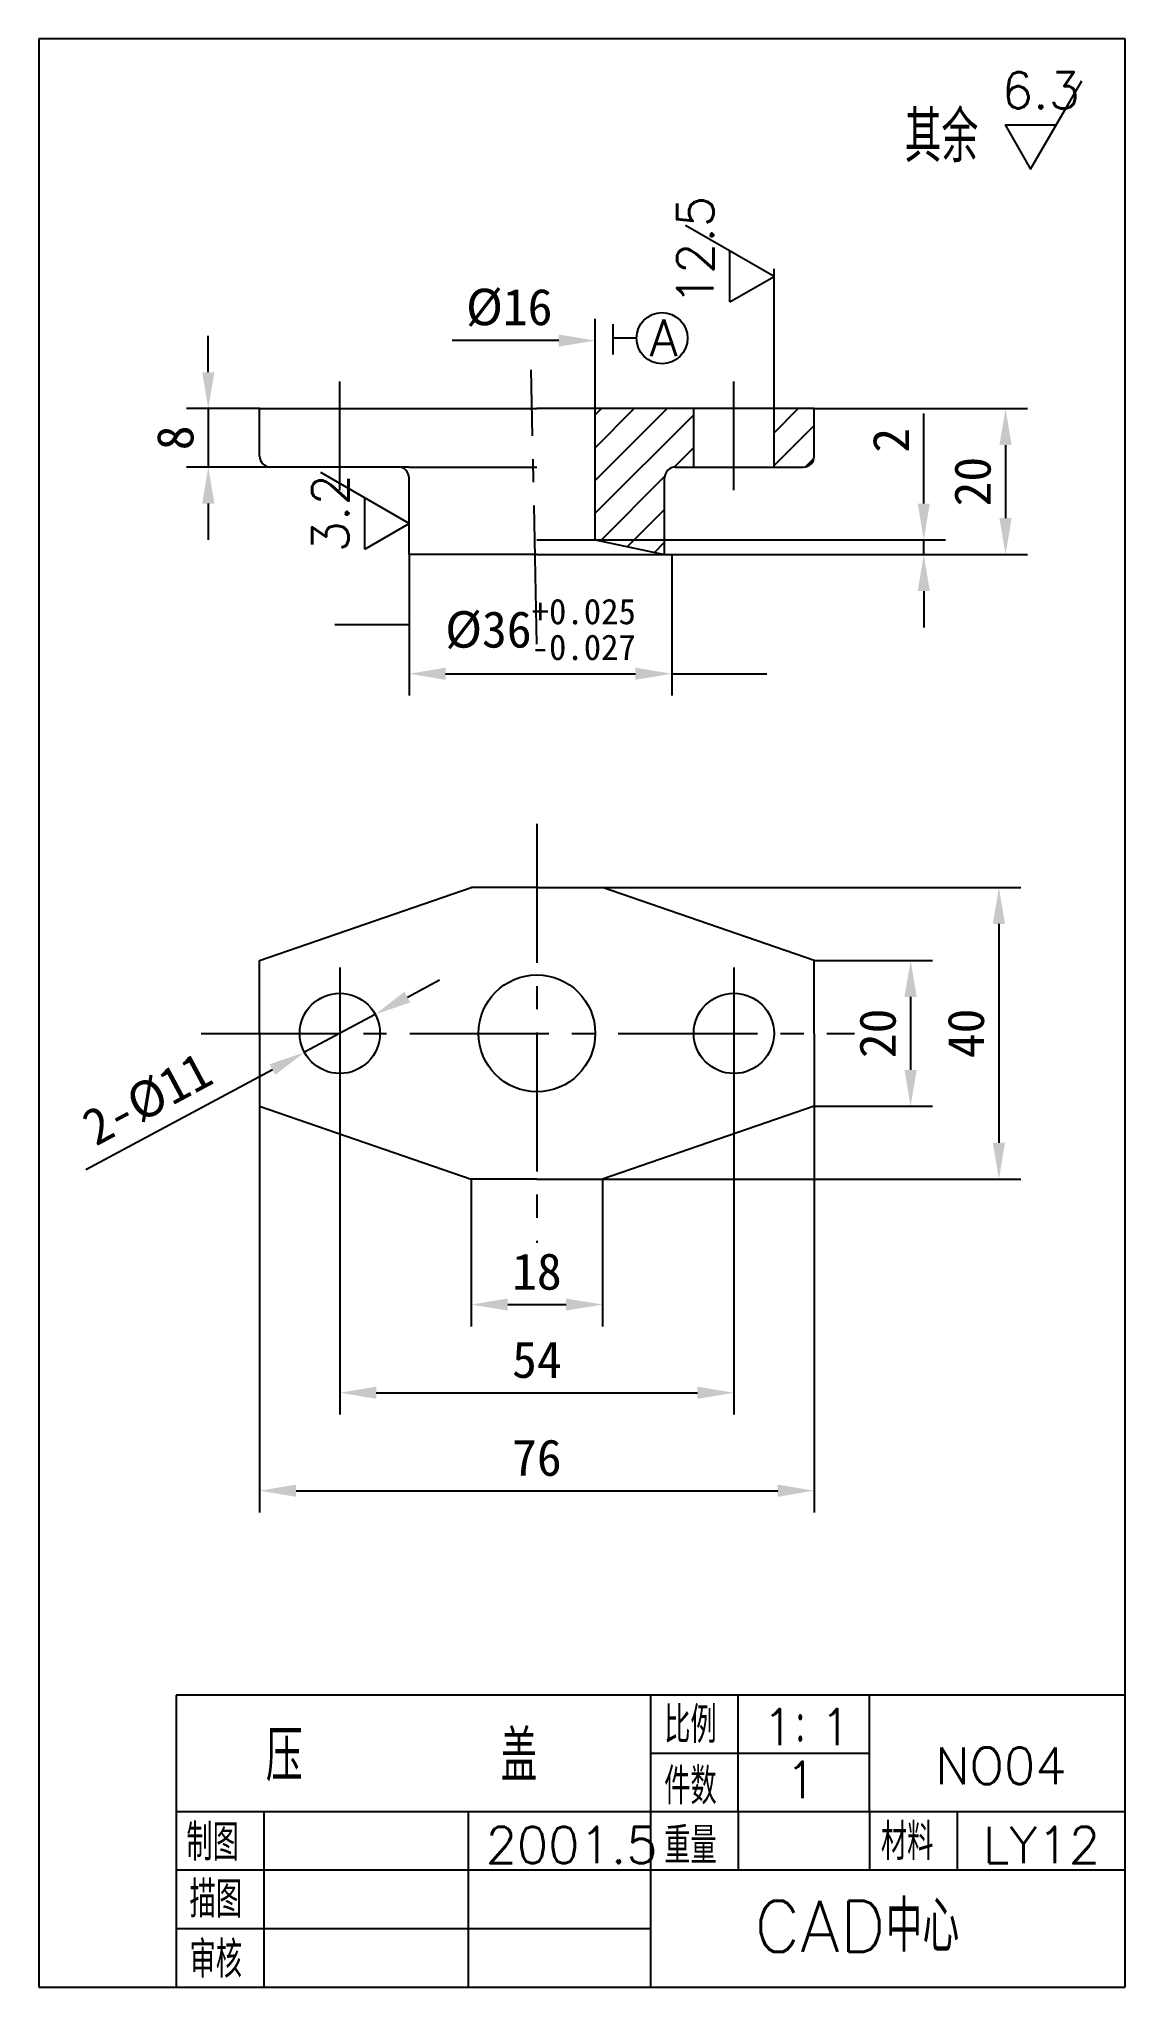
# Model space of a CAD drawing. Header units: millimetres. Extents: x 251 to 400, y 10 to 277.
import ezdxf

# ---------------------------------------------------------------- set-up
doc = ezdxf.new("R2010")
doc.units = ezdxf.units.MM
doc.header["$MEASUREMENT"] = 0
doc.linetypes.add('CENTER2', pattern=[28.575, 19.05, -3.175, 3.175, -3.175])
for name, color, linetype in [('剖面线', 6, 'Continuous'), ('尺寸标注', 5, 'Continuous'), ('点划线', 1, 'CENTER2'), ('粗实线', 7, 'Continuous'), ('细实线', 6, 'Continuous')]:
    doc.layers.add(name, color=color, linetype=linetype)
doc.styles.add('样式 1', font='txt.shx', dxfattribs={"bigfont": 'gbcbig.shx'})
doc.dimstyles.new('副本ISO-25', dxfattribs={"dimtxt": 5, "dimasz": 5, "dimexe": 3, "dimexo": 0, "dimgap": 2, "dimtad": 1, "dimdec": 0, "dimtxsty": 'Standard', "dimcen": 2.5, "dimadec": 0, "dimazin": 0, "dimtfac": 1, "dimtdec": 0, "dimtmove": 0, "dimatfit": 3, "dimfxl": 0, "dimarcsym": 0})

# ---------------------------------------------------------------- blocks, each defined once
blk = doc.blocks.new('*D1')
at = {"layer": 'Defpoints', "color": 0}
for p in [(310.41, 120.71), (328.41, 120.71), (328.41, 103.54)]:
    blk.add_point(p, dxfattribs=at)
at = {"layer": '尺寸标注', "color": 0, "lineweight": -2}
for p, q in [((310.41, 120.71), (310.41, 100.54)), ((328.41, 120.71), (328.41, 100.54)), ((315.41, 103.54), (323.41, 103.54))]:
    blk.add_line(p, q, dxfattribs=at)
at = {"layer": '尺寸标注', "color": 0}
for points in [[(315.41, 104.37), (315.41, 102.71), (310.41, 103.54)], [(323.41, 104.37), (323.41, 102.71), (328.41, 103.54)]]:
    blk.add_solid(points, dxfattribs=at)
at = {"layer": '尺寸标注', "color": 0, "insert": (319.41, 108.04), "char_height": 5, "attachment_point": 5}
blk.add_mtext('18', dxfattribs=at)
blk = doc.blocks.new('*D2')
at = {"layer": 'Defpoints', "color": 0}
for p in [(292.41, 131.69), (346.41, 131.69), (346.41, 91.45)]:
    blk.add_point(p, dxfattribs=at)
at = {"layer": '尺寸标注', "color": 0, "lineweight": -2}
for p, q in [((292.41, 131.69), (292.41, 88.45)), ((346.41, 131.69), (346.41, 88.45)), ((297.41, 91.45), (341.41, 91.45))]:
    blk.add_line(p, q, dxfattribs=at)
at = {"layer": '尺寸标注', "color": 0}
for points in [[(297.41, 92.29), (297.41, 90.62), (292.41, 91.45)], [(341.41, 92.29), (341.41, 90.62), (346.41, 91.45)]]:
    blk.add_solid(points, dxfattribs=at)
at = {"layer": '尺寸标注', "color": 0, "insert": (319.41, 95.95), "char_height": 5, "attachment_point": 5}
blk.add_mtext('54', dxfattribs=at)
blk = doc.blocks.new('*D3')
at = {"layer": 'Defpoints', "color": 0}
for p in [(281.41, 130.71), (357.41, 130.71), (357.41, 78.03)]:
    blk.add_point(p, dxfattribs=at)
at = {"layer": '尺寸标注', "color": 0, "lineweight": -2}
for p, q in [((281.41, 130.71), (281.41, 75.03)), ((357.41, 130.71), (357.41, 75.03)), ((286.41, 78.03), (352.41, 78.03))]:
    blk.add_line(p, q, dxfattribs=at)
at = {"layer": '尺寸标注', "color": 0}
for points in [[(286.41, 78.86), (286.41, 77.19), (281.41, 78.03)], [(352.41, 78.86), (352.41, 77.19), (357.41, 78.03)]]:
    blk.add_solid(points, dxfattribs=at)
at = {"layer": '尺寸标注', "color": 0, "insert": (319.41, 82.53), "char_height": 5, "attachment_point": 5}
blk.add_mtext('76', dxfattribs=at)
blk = doc.blocks.new('*D4')
at = {"layer": 'Defpoints', "color": 0}
for p in [(357.41, 150.71), (357.41, 130.71), (370.62, 130.71)]:
    blk.add_point(p, dxfattribs=at)
at = {"layer": '尺寸标注', "color": 0, "lineweight": -2}
for p, q in [((357.41, 150.71), (373.62, 150.71)), ((370.62, 145.71), (370.62, 135.71)), ((357.41, 130.71), (373.62, 130.71))]:
    blk.add_line(p, q, dxfattribs=at)
at = {"layer": '尺寸标注', "color": 0}
for points in [[(369.78, 145.71), (371.45, 145.71), (370.62, 150.71)], [(369.78, 135.71), (371.45, 135.71), (370.62, 130.71)]]:
    blk.add_solid(points, dxfattribs=at)
at = {"layer": '尺寸标注', "color": 0, "insert": (366.12, 140.71), "char_height": 5, "attachment_point": 5, "rotation": 90}
blk.add_mtext('20', dxfattribs=at)
blk = doc.blocks.new('*D5')
at = {"layer": 'Defpoints', "color": 0}
for p in [(328.41, 160.71), (328.41, 120.71), (382.72, 120.71)]:
    blk.add_point(p, dxfattribs=at)
at = {"layer": '尺寸标注', "color": 0, "lineweight": -2}
for p, q in [((328.41, 160.71), (385.72, 160.71)), ((382.72, 155.71), (382.72, 125.71)), ((328.41, 120.71), (385.72, 120.71))]:
    blk.add_line(p, q, dxfattribs=at)
at = {"layer": '尺寸标注', "color": 0}
for points in [[(381.89, 155.71), (383.55, 155.71), (382.72, 160.71)], [(381.89, 125.71), (383.55, 125.71), (382.72, 120.71)]]:
    blk.add_solid(points, dxfattribs=at)
at = {"layer": '尺寸标注', "color": 0, "insert": (378.22, 140.71), "char_height": 5, "attachment_point": 5, "rotation": 90}
blk.add_mtext('40', dxfattribs=at)
blk = doc.blocks.new('*D6')
at = {"layer": 'Defpoints', "color": 0}
for p in [(297.26, 143.31), (287.57, 138.11)]:
    blk.add_point(p, dxfattribs=at)
at = {"layer": '尺寸标注', "color": 0, "lineweight": -2}
for p, q in [((301.67, 145.68), (306.07, 148.04)), ((297.26, 143.31), (287.57, 138.11)), ((257.61, 122.04), (283.16, 135.75))]:
    blk.add_line(p, q, dxfattribs=at)
at = {"layer": '尺寸标注', "color": 0}
for points in [[(301.27, 146.41), (302.06, 144.94), (297.26, 143.31)], [(282.77, 136.48), (283.56, 135.02), (287.57, 138.11)]]:
    blk.add_solid(points, dxfattribs=at)
at = {"layer": '尺寸标注', "color": 0, "insert": (266.05, 131.68), "char_height": 5, "attachment_point": 5, "rotation": 28.216}
blk.add_mtext('2-%%C11', dxfattribs=at)
blk = doc.blocks.new('*D7')
at = {"layer": 'Defpoints', "color": 0}
for p in [(327.41, 208.33), (372.42, 208.33), (336.91, 206.33)]:
    blk.add_point(p, dxfattribs=at)
at = {"layer": '尺寸标注', "color": 0, "lineweight": -2}
for p, q in [((372.42, 213.33), (372.42, 225.67)), ((327.41, 208.33), (375.42, 208.33)), ((372.42, 206.33), (372.42, 208.33)), ((336.91, 206.33), (375.42, 206.33)), ((372.42, 201.33), (372.42, 196.33))]:
    blk.add_line(p, q, dxfattribs=at)
at = {"layer": '尺寸标注', "color": 0}
for points in [[(371.59, 213.33), (373.25, 213.33), (372.42, 208.33)], [(371.59, 201.33), (373.25, 201.33), (372.42, 206.33)]]:
    blk.add_solid(points, dxfattribs=at)
at = {"layer": '尺寸标注', "color": 0, "insert": (367.92, 222), "char_height": 5, "attachment_point": 5, "rotation": 90}
blk.add_mtext('2', dxfattribs=at)
blk = doc.blocks.new('*D8')
at = {"layer": 'Defpoints', "color": 0}
for p in [(357.41, 226.33), (336.91, 206.33), (383.63, 206.33)]:
    blk.add_point(p, dxfattribs=at)
at = {"layer": '尺寸标注', "color": 0, "lineweight": -2}
for p, q in [((357.41, 226.33), (386.63, 226.33)), ((383.63, 221.33), (383.63, 211.33)), ((336.91, 206.33), (386.63, 206.33))]:
    blk.add_line(p, q, dxfattribs=at)
at = {"layer": '尺寸标注', "color": 0}
for points in [[(382.79, 221.33), (384.46, 221.33), (383.63, 226.33)], [(382.79, 211.33), (384.46, 211.33), (383.63, 206.33)]]:
    blk.add_solid(points, dxfattribs=at)
at = {"layer": '尺寸标注', "color": 0, "insert": (379.13, 216.33), "char_height": 5, "attachment_point": 5, "rotation": 90}
blk.add_mtext('20', dxfattribs=at)
blk = doc.blocks.new('*D9')
at = {"layer": 'Defpoints', "color": 0}
for p in [(301.91, 206.33), (337.9, 206.33), (337.9, 190)]:
    blk.add_point(p, dxfattribs=at)
at = {"layer": '尺寸标注', "color": 0, "lineweight": -2}
for p, q in [((301.91, 206.33), (301.91, 187)), ((337.9, 206.33), (337.9, 187)), ((306.91, 190), (332.9, 190))]:
    blk.add_line(p, q, dxfattribs=at)
at = {"layer": '尺寸标注', "color": 0}
for points in [[(306.91, 190.83), (306.91, 189.16), (301.91, 190)], [(332.9, 190.83), (332.9, 189.16), (337.9, 190)]]:
    blk.add_solid(points, dxfattribs=at)
at = {"layer": '尺寸标注', "color": 0, "insert": (319.91, 196.08), "char_height": 5, "attachment_point": 5}
blk.add_mtext('\\A1;%%c36{\\H0.7x;\\S+0.025^ -0.027;}', dxfattribs=at)
blk = doc.blocks.new('*D11')
at = {"layer": 'Defpoints', "color": 0}
for p in [(303.83, 235.21), (327.41, 235.66), (327.41, 225.48)]:
    blk.add_point(p, dxfattribs=at)
at = {"layer": '尺寸标注', "color": 0, "lineweight": -2}
for p, q in [((327.41, 225.48), (327.41, 238.66)), ((322.41, 235.66), (307.79, 235.66))]:
    blk.add_line(p, q, dxfattribs=at)
at = {"layer": '尺寸标注', "color": 0}
blk.add_solid([(322.41, 236.49), (322.41, 234.83), (327.41, 235.66)], dxfattribs=at)
at = {"layer": '尺寸标注', "color": 0, "insert": (315.62, 240.16), "char_height": 5, "attachment_point": 5}
blk.add_mtext('%%C16', dxfattribs=at)
blk = doc.blocks.new('1')
at = {"layer": '尺寸标注'}
for p, q in [((0, 0), (7, 12.12)), ((-3.5, 6.06), (3.5, 6.06)), ((-3.5, 6.06), (0, 0))]:
    blk.add_line(p, q, dxfattribs=at)
at = {"layer": '尺寸标注', "style": '样式 1', "flags": 4}
blk.add_attdef('AA', (-3.95, 8.3), '', height=5, dxfattribs=at)
blk = doc.blocks.new('*D13')
at = {"layer": 'Defpoints', "color": 0}
for p in [(281.41, 226.33), (274.38, 218.33), (282.91, 218.33)]:
    blk.add_point(p, dxfattribs=at)
at = {"layer": '尺寸标注', "color": 0, "lineweight": -2}
for p, q in [((274.38, 231.33), (274.38, 236.33)), ((281.41, 226.33), (271.38, 226.33)), ((274.38, 226.33), (274.38, 218.33)), ((282.91, 218.33), (271.38, 218.33)), ((274.38, 213.33), (274.38, 208.33))]:
    blk.add_line(p, q, dxfattribs=at)
at = {"layer": '尺寸标注', "color": 0}
for points in [[(273.55, 231.33), (275.22, 231.33), (274.38, 226.33)], [(273.55, 213.33), (275.22, 213.33), (274.38, 218.33)]]:
    blk.add_solid(points, dxfattribs=at)
at = {"layer": '尺寸标注', "color": 0, "insert": (269.88, 222.33), "char_height": 5, "attachment_point": 5, "rotation": 90}
blk.add_mtext('8', dxfattribs=at)

msp = doc.modelspace()

# ---------------------------------------------------------------- hatches: boundary and pattern name
at = {"layer": '剖面线'}
h = msp.add_hatch(dxfattribs=at)
h.set_pattern_fill('ANSI31', color=256, style=0)
h.set_pattern_definition([(45, (180.0443, 28.7144), (-2.245064, 2.245064), [])])
h.paths.add_polyline_path([(340.91, 226.33), (327.41, 226.33), (327.41, 208.33), (336.91, 206.33), (336.91, 218.33), (340.91, 218.33)])
h.paths.add_polyline_path([(357.41, 226.33), (351.91, 226.33), (351.91, 218.33), (357.41, 218.33)])

# ---------------------------------------------------------------- linework, layer by layer
for p, q in [((400, 277), (251.18, 277)), ((251.18, 277), (251.18, 10)), ((400, 10), (400, 277)), ((400, 50), (270, 50)), ((270, 50), (270, 10)), ((251.18, 10), (400, 10))]:
    msp.add_line(p, q)
at = {"layer": '尺寸标注'}
for p, q in [((351.91, 226.33), (351.91, 245.51)), ((329.83, 237.89), (329.83, 233.75)), ((333.06, 235.99), (329.83, 235.99))]:
    msp.add_line(p, q, dxfattribs=at)
msp.add_circle((336.56, 235.99), 3.5, dxfattribs=at)
at = {"layer": '点划线'}
for p, q in [((292.41, 215.16), (292.41, 230.04)), ((319.41, 194.03), (318.63, 231.63)), ((346.41, 215.16), (346.41, 230.04)), ((319.41, 169.42), (319.41, 112.01)), ((292.41, 149.74), (292.41, 131.69)), ((346.41, 149.74), (346.41, 131.69)), ((273.42, 140.71), (362.94, 140.71))]:
    msp.add_line(p, q, dxfattribs=at)
at = {"layer": '粗实线'}
for p, q in [((281.41, 219.83), (281.41, 226.33)), ((281.41, 226.33), (319.41, 226.33)), ((357.41, 226.33), (319.41, 226.33)), ((327.41, 208.33), (327.41, 226.33)), ((340.91, 218.33), (340.91, 226.33)), ((351.91, 218.33), (351.91, 226.33)), ((357.41, 219.83), (357.41, 226.33)), ((300.41, 218.33), (282.91, 218.33)), ((301.91, 218.33), (300.41, 218.33)), ((301.91, 218.33), (319.41, 218.33)), ((301.91, 206.33), (301.91, 216.83)), ((336.91, 206.33), (336.91, 216.83)), ((338.41, 218.33), (355.91, 218.33)), ((319.41, 208.33), (327.41, 208.33)), ((327.41, 208.33), (336.91, 206.33)), ((319.41, 206.33), (301.91, 206.33)), ((319.41, 206.33), (336.91, 206.33)), ((281.41, 150.71), (310.41, 160.71)), ((319.41, 160.71), (310.41, 160.71)), ((319.41, 160.71), (328.41, 160.71)), ((357.41, 150.71), (328.41, 160.71)), ((281.41, 140.71), (281.41, 150.71)), ((357.41, 140.71), (357.41, 150.71)), ((281.41, 140.71), (281.41, 130.71)), ((357.41, 140.71), (357.41, 130.71)), ((281.41, 130.71), (310.41, 120.71)), ((357.41, 130.71), (328.41, 120.71)), ((319.41, 120.71), (310.41, 120.71)), ((319.41, 120.71), (328.41, 120.71))]:
    msp.add_line(p, q, dxfattribs=at)
for centre, radius in [((319.41, 140.71), 8), ((292.41, 140.71), 5.5), ((346.41, 140.71), 5.5)]:
    msp.add_circle(centre, radius, dxfattribs=at)
for centre, start, end in [((282.91, 219.83), 180, 270), ((355.91, 219.83), 270, 0), ((300.41, 216.83), 0, 90), ((338.41, 216.83), 90, 180)]:
    msp.add_arc(centre, 1.5, start, end, dxfattribs=at)
at = {"layer": '细实线'}
for p, q in [((335, 50), (335, 10)), ((347, 34), (347, 50)), ((365, 34), (365, 50)), ((365, 42), (335, 42)), ((400, 34), (270, 34)), ((282, 34), (282, 10)), ((310, 34), (310, 10)), ((347, 34), (347, 26)), ((365, 34), (365, 26)), ((377, 34), (377, 26)), ((400, 26), (270, 26)), ((335, 18), (270, 18))]:
    msp.add_line(p, q, dxfattribs=at)

# ---------------------------------------------------------------- block references
at = {"layer": '尺寸标注'}
msp.add_blockref('1', (387.06, 259.15), dxfattribs=at).add_auto_attribs({'AA': '6.3'})
at = {"layer": '尺寸标注', "rotation": 90}
for p, values in [((351.91, 244.45), {'AA': '12.5'}), ((301.91, 210.59), {'AA': '3.2'})]:
    msp.add_blockref('1', p, dxfattribs=at).add_auto_attribs(values)

# ---------------------------------------------------------------- texts
at = {"layer": '尺寸标注', "style": '样式 1'}
for s, height, p in [(' 其余', 7, (363.57, 260.11)), ('A', 5, (334.87, 233.54))]:
    msp.add_text(s, height=height, dxfattribs=at).set_placement(p)
at = {"layer": '细实线', "style": '样式 1'}
for s, height, p in [('比例', 5, (336.85, 43.43)), ('1：1', 5, (350.32, 43.13)), ('压    盖', 7, (282.27, 38.18)), ('NO04', 5, (373.99, 37.82)), ('件数', 5, (336.85, 35.03)), ('1', 5, (353.46, 35.89)), ('制图', 5, (271.38, 27.33)), ('重量', 5, (336.85, 26.9)), ('材料 ', 5, (366.55, 27.42)), ('2001.5', 5, (312.39, 26.96)), ('LY12', 5, (380.51, 26.96)), ('描图', 5, (271.81, 19.52)), ('CAD中心', 7, (349.2, 14.82)), ('审核 ', 5, (271.81, 11.27))]:
    msp.add_text(s, height=height, dxfattribs=at).set_placement(p)

# ---------------------------------------------------------------- dimensions: what is measured, and where the dimension line sits
at = {"layer": '尺寸标注'}
dim = msp.add_linear_dim(base=(327.41, 235.66), p1=(303.83, 235.21), p2=(327.41, 225.48), text='%%C16', dimstyle='副本ISO-25', override={"dimse1": 1, "dimsd1": 1}, dxfattribs=at)
dim.commit()
dim.dimension.update_dxf_attribs({"geometry": '*D11', "text_midpoint": (315.62, 240.16)})
for base, p1, p2, picture, middle in [((274.38, 218.33), (281.41, 226.33), (282.91, 218.33), '*D13', (269.88, 222.33)), ((372.42, 208.33), (336.91, 206.33), (327.41, 208.33), '*D7', (367.92, 222)), ((383.63, 206.33), (357.41, 226.33), (336.91, 206.33), '*D8', (379.13, 216.33)), ((382.72, 120.71), (328.41, 160.71), (328.41, 120.71), '*D5', (378.22, 140.71)), ((370.62, 130.71), (357.41, 150.71), (357.41, 130.71), '*D4', (366.12, 140.71))]:
    dim = msp.add_linear_dim(base=base, p1=p1, p2=p2, angle=90, dimstyle='副本ISO-25', dxfattribs=at)
    dim.commit()
    dim.dimension.update_dxf_attribs({"geometry": picture, "text_midpoint": middle})
dim = msp.add_linear_dim(base=(337.9, 190), p1=(301.91, 206.33), p2=(337.9, 206.33), text='\\A1;%%c36{\\H0.7x;\\S+0.025^ -0.027;}', dimstyle='副本ISO-25', dxfattribs=at)
dim.commit()
dim.dimension.update_dxf_attribs({"geometry": '*D9', "text_midpoint": (319.91, 196.08)})
dim = msp.add_diameter_dim_2p(p1=(297.26, 143.31), p2=(287.57, 138.11), text='2-%%C11', dimstyle='副本ISO-25', dxfattribs=at)
dim.commit()
dim.dimension.update_dxf_attribs({"geometry": '*D6', "text_midpoint": (266.05, 131.68)})
for base, p1, p2, picture, middle in [((346.41, 91.45), (292.41, 131.69), (346.41, 131.69), '*D2', (319.41, 95.95)), ((357.41, 78.03), (281.41, 130.71), (357.41, 130.71), '*D3', (319.41, 82.53)), ((328.41, 103.54), (310.41, 120.71), (328.41, 120.71), '*D1', (319.41, 108.04))]:
    dim = msp.add_linear_dim(base=base, p1=p1, p2=p2, dimstyle='副本ISO-25', dxfattribs=at)
    dim.commit()
    dim.dimension.update_dxf_attribs({"geometry": picture, "text_midpoint": middle})

# ---------------------------------------------------------------- leaders
for points in [[(301.91, 196.71), (291.73, 196.71)], [(337.9, 190), (350.9, 190)]]:
    msp.add_leader(points, dimstyle='副本ISO-25', override={"dimgap": 2, "dimtad": 0, "dimldrblk": 'None'}, dxfattribs=at)

doc.saveas('drawing.dxf')
